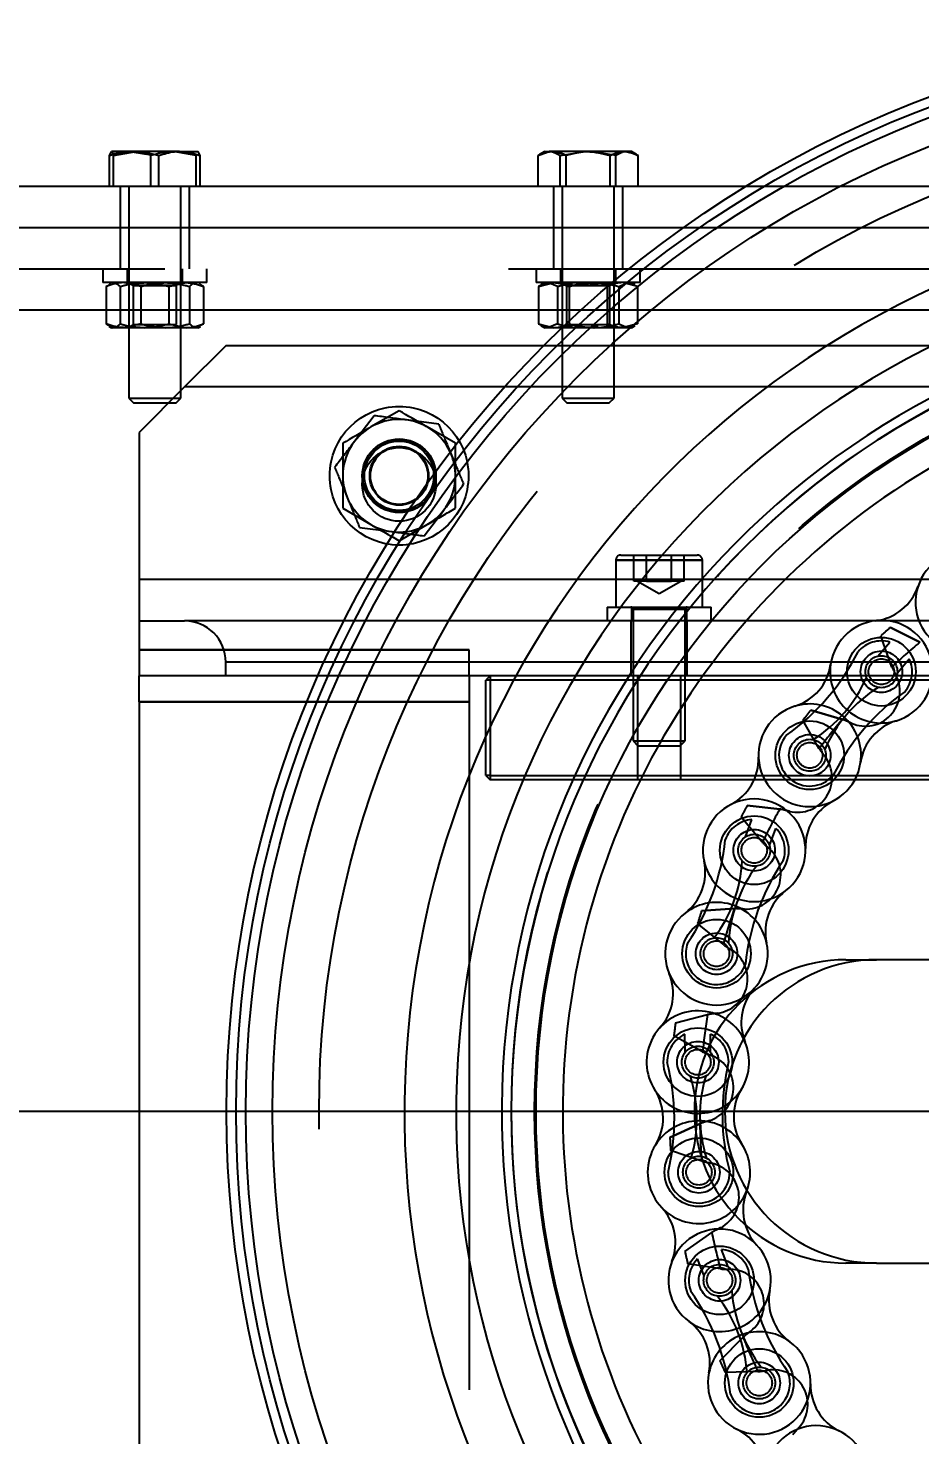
# Model space of a CAD drawing. Header units: metres. Extents: x 0 to 21025, y 0 to 14850.
# Drawn here: x 2607.4 to 2710.3, y 13649.8 to 13812.1 of the extents above; entities that cross this region are included whole.
import ezdxf

# ---------------------------------------------------------------- set-up
doc = ezdxf.new("R2010")
doc.units = ezdxf.units.M
doc.header["$LTSCALE"] = 25
doc.linetypes.add('HIDDEN2', pattern=[4.7625, 3.175, -1.5875])
for name, color, linetype in [('18_COTAS', 7, 'Continuous'), ('SL4', 4, 'Continuous'), ('ST1', 7, 'HIDDEN2')]:
    doc.layers.add(name, color=color, linetype=linetype)
doc.styles.add('ROMANS', font='ROMANS.SHX')
doc.dimstyles.new('25___1-25', dxfattribs={"dimscale": 25, "dimtxt": 2.5, "dimasz": 2, "dimexe": 1.5, "dimexo": 1, "dimgap": 0.5, "dimtad": 1, "dimzin": 12, "dimtxsty": 'ROMANS', "dimcen": 0, "dimclrd": 256, "dimclre": 256, "dimclrt": 3, "dimazin": 3, "dimtfac": 1, "dimtmove": 0, "dimatfit": 0, "dimfxl": 1, "dimlwd": -1, "dimlwe": -1, "dimarcsym": 0})

# ---------------------------------------------------------------- blocks, each defined once
blk = doc.blocks.new('*D41')
at = {"layer": '18_COTAS', "transparency": 16777216}
for p, q in [((2730.28, 13687.13), (1554.74, 13687.13)), ((1592.24, 12245.13), (1592.24, 13637.13)), ((2075.16, 12195.13), (1554.74, 12195.13))]:
    blk.add_line(p, q, dxfattribs=at)
for points in [[(1583.9, 13637.13), (1600.57, 13637.13), (1592.24, 13687.13)], [(1583.9, 12245.13), (1600.57, 12245.13), (1592.24, 12195.13)]]:
    blk.add_solid(points, dxfattribs=at)
at = {"layer": 'Defpoints', "color": 0, "transparency": 16777216}
for p in [(1592.24, 13687.13), (2755.28, 13687.13), (2100.16, 12195.13)]:
    blk.add_point(p, dxfattribs=at)
at = {"layer": '18_COTAS', "color": 3, "transparency": 16777216, "insert": (1548.49, 12941.13), "char_height": 62.5, "attachment_point": 5, "rotation": 90, "style": 'ROMANS'}
blk.add_mtext('1492', dxfattribs=at)

msp = doc.modelspace()

# ---------------------------------------------------------------- linework, layer by layer
at = {"layer": 'SL4'}
for p, q in [((2616.784, 13797.449), (2617.015, 13797.896)), ((2616.784, 13793.896), (2616.784, 13797.449)), ((2619.853, 13797.896), (2617.015, 13797.896)), ((2617.245, 13797.449), (2619.853, 13797.896)), ((2617.245, 13793.896), (2617.245, 13797.449)), ((2624.837, 13797.896), (2619.853, 13797.896)), ((2622.46, 13793.896), (2622.46, 13797.449)), ((2624.837, 13797.896), (2626.992, 13797.896)), ((2627.213, 13797.449), (2626.983, 13797.896)), ((2627.213, 13793.896), (2627.213, 13797.449)), ((2666.238, 13793.896), (2666.238, 13797.449)), ((2666.999, 13797.896), (2666.406, 13797.553)), ((2666.427, 13797.516), (2667.51, 13797.896)), ((2666.999, 13797.896), (2667.51, 13797.896)), ((2671.662, 13797.896), (2667.51, 13797.896)), ((2668.782, 13797.449), (2671.662, 13797.896)), ((2668.782, 13793.896), (2668.782, 13797.449)), ((2676.151, 13797.896), (2671.662, 13797.896)), ((2674.542, 13793.896), (2674.542, 13797.449)), ((2676.999, 13797.896), (2676.151, 13797.896)), ((2677.592, 13797.553), (2676.999, 13797.896)), ((2677.759, 13797.449), (2677.57, 13797.516)), ((2677.759, 13793.896), (2677.759, 13797.449)), ((2598.759, 13793.896), (2690.268, 13793.896)), ((2598.759, 13789.133), (2683.025, 13789.133)), ((2671.178, 13779.608), (2593.761, 13779.608)), ((2630.193, 13775.483), (2625.435, 13770.726)), ((2666.855, 13775.483), (2630.193, 13775.483)), ((2625.435, 13770.726), (2620.193, 13765.483)), ((2662.344, 13770.726), (2625.435, 13770.726)), ((2650.193, 13767.989), (2646.943, 13766.112)), ((2620.193, 13765.483), (2620.193, 13748.496)), ((2656.693, 13764.236), (2653.443, 13766.112)), ((2643.693, 13756.731), (2646.943, 13754.854)), ((2620.193, 13748.496), (2620.193, 13743.733)), ((2646.379, 13748.496), (2620.193, 13748.496)), ((2736.225, 13748.496), (2694.732, 13748.496)), ((2620.193, 13743.733), (2625.435, 13743.733)), ((2620.193, 13743.733), (2620.193, 13737.383)), ((2643.83, 13743.733), (2625.435, 13743.733)), ((2735.168, 13743.733), (2690.258, 13743.733)), ((2630.193, 13737.383), (2630.193, 13738.976)), ((2641.539, 13738.976), (2630.193, 13738.976)), ((2734.112, 13738.976), (2686.405, 13738.976)), ((2620.193, 13734.383), (2620.193, 13737.383)), ((2630.193, 13737.383), (2620.193, 13737.383)), ((2640.826, 13737.383), (2630.193, 13737.383)), ((2733.759, 13737.383), (2685.234, 13737.383)), ((2733.648, 13736.883), (2684.878, 13736.883)), ((2639.556, 13734.383), (2620.193, 13734.383)), ((2620.193, 13734.383), (2620.193, 13639.883)), ((2678.274, 13725.883), (2731.056, 13725.883)), ((2731.056, 13725.383), (2678.025, 13725.383)), ((2724.97, 13704.633), (2705.281, 13704.633)), ((2689.955, 13695.581), (2690.132, 13695.102)), ((2705.281, 13669.633), (2718.721, 13669.633))]:
    msp.add_line(p, q, dxfattribs=at)
for radius in [125, 123.91, 122.777, 119.686, 89.286]:
    msp.add_circle((2755.281, 13687.133), radius, dxfattribs=at)
for centre, radius, start, end in [((2755.281, 13687.133), 104.464, 84.34617, 70.62407), ((2755.281, 13687.133), 98.5, 84.12256, 70.84769), ((2755.281, 13687.133), 93.236, 82.04946, 72.92078), ((2755.281, 13687.133), 92.147, 81.13305, 347.48512), ((2755.281, 13687.133), 86.207, 105.15738, 229.81286), ((2650.193, 13760.483), 6.5, 60, 120), ((2650.193, 13760.483), 6.5, 120, 180), ((2650.193, 13760.483), 6.5, 24.7657, 60), ((2650.193, 13760.483), 6.5, 180, 240), ((2650.193, 13760.483), 6.5, 240, 265.40549), ((2625.435, 13738.976), 4.757, 0, 90), ((2705.281, 13687.133), 17.5, 90, 270), ((2684.67, 13692.819), 5.92, 328.10617, 27.31014), ((2694.722, 13686.563), 5.92, 148.10617, 212.97279), ((2684.789, 13680.119), 5.92, 338.39178, 32.97279)]:
    msp.add_arc(centre, radius, start, end, dxfattribs=at)
for points, knots in [([(2617.015, 13797.896), (2617.02, 13797.895), (2617.098, 13797.889), (2617.174, 13797.661), (2617.245, 13797.449)], [0, 0, 0, 0, 0.0702006, 1, 1, 1, 1]), ([(2619.853, 13797.896), (2619.915, 13797.895), (2620.795, 13797.889), (2621.658, 13797.661), (2622.46, 13797.449)], [0, 0, 0, 0, 0.0702006, 1, 1, 1, 1]), ([(2622.46, 13797.449), (2623.062, 13797.632), (2623.846, 13797.87), (2624.65, 13797.891), (2624.837, 13797.896)], [0, 0, 0, 0, 0.7681507, 1, 1, 1, 1]), ([(2624.837, 13797.896), (2625.472, 13797.84), (2626.276, 13797.768), (2627.05, 13797.505), (2627.213, 13797.449)], [0, 0, 0, 0, 0.7889992, 1, 1, 1, 1]), ([(2667.51, 13797.896), (2667.54, 13797.895), (2667.97, 13797.889), (2668.39, 13797.661), (2668.782, 13797.449)], [0, 0, 0, 0, 0.0702006, 1, 1, 1, 1]), ([(2671.662, 13797.896), (2671.73, 13797.895), (2672.703, 13797.889), (2673.656, 13797.661), (2674.542, 13797.449)], [0, 0, 0, 0, 0.0702006, 1, 1, 1, 1]), ([(2674.542, 13797.449), (2674.95, 13797.632), (2675.48, 13797.87), (2676.024, 13797.891), (2676.151, 13797.896)], [0, 0, 0, 0, 0.7681507, 1, 1, 1, 1]), ([(2676.151, 13797.896), (2676.58, 13797.84), (2677.125, 13797.768), (2677.649, 13797.505), (2677.759, 13797.449)], [0, 0, 0, 0, 0.7889992, 1, 1, 1, 1]), ([(2653.443, 13766.112), (2653.366, 13766.157), (2652.268, 13766.791), (2651.193, 13767.412), (2650.193, 13767.989)], [0, 0, 0, 0, 0.07021477, 1, 1, 1, 1]), ([(2646.943, 13766.112), (2646.866, 13766.068), (2645.768, 13765.434), (2644.693, 13764.813), (2643.693, 13764.236)], [0, 0, 0, 0, 0.0702148, 1, 1, 1, 1]), ([(2643.693, 13764.236), (2643.693, 13763.298), (2643.693, 13762.06), (2643.693, 13760.79), (2643.693, 13760.483)], [0, 0, 0, 0, 0.7581486, 1, 1, 1, 1]), ([(2708.662, 13624.317), (2709.948, 13630.112), (2712.521, 13641.701), (2716.383, 13659.103), (2720.254, 13676.542), (2724.138, 13694.04), (2728.022, 13711.54), (2731.894, 13728.982), (2735.757, 13746.387), (2738.33, 13757.979), (2739.617, 13763.775)], [0, 0, 0, 0, 0.1248794, 0.2497552, 0.3747174, 0.4999557, 0.6252115, 0.7501984, 0.8750981, 1, 1, 1, 1]), ([(2643.693, 13760.483), (2643.693, 13759.497), (2643.693, 13758.226), (2643.693, 13757.004), (2643.693, 13756.731)], [0, 0, 0, 0, 0.7762867, 1, 1, 1, 1]), ([(2646.943, 13754.854), (2647.02, 13754.81), (2647.879, 13754.314), (2648.721, 13753.827), (2649.488, 13753.385)], [0, 0, 0, 0, 0.0896959, 1, 1, 1, 1])]:
    msp.add_open_spline(points, degree=3, knots=knots, dxfattribs=at)
at = {"layer": 'ST1'}
for p, q in [((2619.161, 13797.896), (2621.046, 13797.607)), ((2621.538, 13793.896), (2621.538, 13797.449)), ((2626.752, 13797.449), (2624.145, 13797.896)), ((2626.752, 13793.896), (2626.752, 13797.449)), ((2669.456, 13793.896), (2669.456, 13797.449)), ((2675.216, 13797.449), (2672.336, 13797.896)), ((2675.216, 13793.896), (2675.216, 13797.449)), ((2677.24, 13797.632), (2676.488, 13797.896)), ((2617.999, 13793.896), (2617.999, 13789.133)), ((2618.999, 13793.896), (2618.999, 13769.45)), ((2624.999, 13769.45), (2624.999, 13793.896)), ((2625.999, 13789.133), (2625.999, 13793.896)), ((2667.999, 13793.896), (2667.999, 13789.133)), ((2668.999, 13793.896), (2668.999, 13769.45)), ((2674.999, 13769.45), (2674.999, 13793.896)), ((2675.999, 13789.133), (2675.999, 13793.896)), ((2690.268, 13793.896), (2753.999, 13793.896)), ((2617.999, 13789.133), (2617.999, 13784.371)), ((2625.999, 13784.371), (2625.999, 13789.133)), ((2667.999, 13789.133), (2667.999, 13784.371)), ((2675.999, 13784.371), (2675.999, 13789.133)), ((2683.025, 13789.133), (2753.999, 13789.133)), ((2683.025, 13789.133), (2827.538, 13789.133)), ((2543.761, 13784.371), (3543.761, 13784.371)), ((2615.999, 13784.371), (2615.999, 13782.771)), ((2618.799, 13784.371), (2618.799, 13782.771)), ((2625.199, 13782.771), (2625.199, 13784.371)), ((2627.999, 13782.771), (2627.999, 13784.371)), ((2665.999, 13784.371), (2665.999, 13782.771)), ((2668.799, 13784.371), (2668.799, 13782.771)), ((2675.199, 13782.771), (2675.199, 13784.371)), ((2677.999, 13782.771), (2677.999, 13784.371)), ((2618.447, 13782.771), (2615.999, 13782.771)), ((2616.391, 13782.324), (2616.791, 13782.546)), ((2616.999, 13782.771), (2616.746, 13782.625)), ((2620.385, 13782.324), (2618.388, 13782.771)), ((2627.999, 13782.771), (2618.447, 13782.771)), ((2618.999, 13782.771), (2618.999, 13782.745)), ((2624.999, 13782.745), (2618.999, 13782.745)), ((2618.999, 13782.745), (2619.499, 13782.395)), ((2623.612, 13782.324), (2625.609, 13782.771)), ((2624.999, 13782.745), (2624.999, 13782.771)), ((2627.252, 13782.625), (2626.999, 13782.771)), ((2627.606, 13782.324), (2627.206, 13782.546)), ((2670.472, 13782.771), (2665.999, 13782.771)), ((2666.278, 13782.324), (2668.047, 13782.771)), ((2666.999, 13782.771), (2666.564, 13782.52)), ((2668.462, 13782.324), (2667.37, 13782.771)), ((2668.999, 13782.771), (2669.499, 13782.421)), ((2668.999, 13782.771), (2668.999, 13782.745)), ((2674.999, 13782.745), (2668.999, 13782.745)), ((2668.999, 13782.745), (2669.499, 13782.395)), ((2677.999, 13782.771), (2670.472, 13782.771)), ((2674.499, 13782.421), (2674.999, 13782.771)), ((2674.499, 13782.395), (2674.999, 13782.745)), ((2674.999, 13782.745), (2674.999, 13782.771)), ((2675.536, 13782.324), (2676.628, 13782.771)), ((2677.719, 13782.324), (2675.951, 13782.771)), ((2677.434, 13782.52), (2676.999, 13782.771)), ((2616.391, 13782.324), (2616.391, 13778.017)), ((2618.005, 13782.324), (2618.005, 13778.017)), ((2622.594, 13782.421), (2619.499, 13782.421)), ((2619.499, 13782.421), (2619.499, 13782.395)), ((2621.404, 13782.395), (2619.499, 13782.395)), ((2619.499, 13782.395), (2619.499, 13777.921)), ((2620.385, 13782.324), (2620.385, 13778.017)), ((2624.499, 13782.395), (2621.404, 13782.395)), ((2624.499, 13782.421), (2622.594, 13782.421)), ((2623.612, 13782.324), (2623.612, 13778.017)), ((2624.499, 13782.395), (2624.499, 13782.421)), ((2624.499, 13777.921), (2624.499, 13782.395)), ((2625.993, 13782.324), (2625.993, 13778.017)), ((2627.606, 13782.324), (2627.606, 13778.017)), ((2666.596, 13782.463), (2666.278, 13782.324)), ((2666.278, 13782.324), (2666.278, 13778.017)), ((2668.462, 13782.324), (2668.462, 13778.017)), ((2671.66, 13782.421), (2669.499, 13782.421)), ((2669.499, 13782.421), (2669.499, 13782.395)), ((2672.337, 13782.395), (2669.499, 13782.395)), ((2669.499, 13782.395), (2669.499, 13777.921)), ((2669.816, 13782.324), (2669.816, 13778.017)), ((2674.499, 13782.421), (2671.66, 13782.421)), ((2674.499, 13782.395), (2672.337, 13782.395)), ((2674.182, 13782.324), (2674.182, 13778.017)), ((2674.499, 13782.395), (2674.499, 13782.421)), ((2674.499, 13777.921), (2674.499, 13782.395)), ((2675.536, 13782.324), (2675.536, 13778.017)), ((2677.719, 13782.324), (2677.719, 13778.017)), ((3543.761, 13779.608), (2543.761, 13779.608)), ((2839.385, 13779.608), (2671.178, 13779.608)), ((2616.391, 13778.017), (2617.198, 13777.571)), ((2616.746, 13777.717), (2616.999, 13777.571)), ((2620.385, 13778.017), (2618.388, 13777.571)), ((2619.499, 13777.921), (2618.999, 13777.571)), ((2619.499, 13777.946), (2624.499, 13777.946)), ((2619.499, 13777.921), (2624.499, 13777.921)), ((2623.612, 13778.017), (2625.609, 13777.571)), ((2627.606, 13778.017), (2626.8, 13777.571)), ((2626.999, 13777.571), (2627.252, 13777.717)), ((2666.278, 13778.017), (2668.047, 13777.571)), ((2666.564, 13777.822), (2666.999, 13777.571)), ((2668.462, 13778.017), (2667.37, 13777.571)), ((2669.499, 13777.946), (2668.999, 13777.596)), ((2669.499, 13777.921), (2668.999, 13777.571)), ((2669.499, 13777.946), (2674.499, 13777.946)), ((2669.499, 13777.921), (2674.499, 13777.921)), ((2674.999, 13777.596), (2674.499, 13777.946)), ((2674.999, 13777.571), (2674.499, 13777.921)), ((2675.536, 13778.017), (2676.628, 13777.571)), ((2677.719, 13778.017), (2675.951, 13777.571)), ((2676.999, 13777.571), (2677.434, 13777.822)), ((2617.198, 13777.571), (2616.999, 13777.571)), ((2620.809, 13777.571), (2617.198, 13777.571)), ((2618.999, 13777.596), (2622.713, 13777.596)), ((2625.609, 13777.571), (2620.809, 13777.571)), ((2622.713, 13777.596), (2624.999, 13777.596)), ((2626.999, 13777.571), (2625.609, 13777.571)), ((2668.047, 13777.571), (2666.999, 13777.571)), ((2672.676, 13777.571), (2668.047, 13777.571)), ((2668.999, 13777.596), (2671.593, 13777.596)), ((2671.593, 13777.596), (2674.999, 13777.596)), ((2676.628, 13777.571), (2672.676, 13777.571)), ((2676.999, 13777.571), (2676.628, 13777.571)), ((2843.708, 13775.483), (2666.855, 13775.483)), ((2920.193, 13770.726), (2625.435, 13770.726)), ((2848.218, 13770.726), (2662.344, 13770.726)), ((2618.999, 13769.45), (2624.999, 13769.45)), ((2618.999, 13769.45), (2619.553, 13768.896)), ((2619.553, 13768.896), (2624.444, 13768.896)), ((2624.444, 13768.896), (2624.999, 13769.45)), ((2668.999, 13769.45), (2674.999, 13769.45)), ((2668.999, 13769.45), (2669.553, 13768.896)), ((2669.553, 13768.896), (2674.444, 13768.896)), ((2674.444, 13768.896), (2674.999, 13769.45)), ((2647.318, 13767.416), (2645.035, 13764.438)), ((2654.76, 13766.44), (2651.039, 13766.928)), ((2653.068, 13753.55), (2655.351, 13756.528)), ((2645.626, 13754.527), (2649.347, 13754.039)), ((2649.488, 13753.385), (2650.193, 13752.978)), ((2650.193, 13752.978), (2653.443, 13754.854)), ((2675.193, 13750.733), (2675.193, 13745.333)), ((2675.205, 13750.733), (2685.181, 13750.733)), ((2685.181, 13750.733), (2675.205, 13750.733)), ((2675.793, 13751.333), (2680.193, 13751.333)), ((2677.295, 13748.333), (2677.295, 13751.333)), ((2678.744, 13748.333), (2678.744, 13751.333)), ((2680.193, 13751.333), (2684.593, 13751.333)), ((2681.642, 13748.333), (2681.642, 13751.333)), ((2683.091, 13748.333), (2683.091, 13751.333)), ((2685.193, 13745.333), (2685.193, 13750.733)), ((2920.193, 13748.496), (2620.193, 13748.496)), ((2694.732, 13748.496), (2646.379, 13748.496)), ((2678.019, 13748.333), (2677.295, 13748.333)), ((2677.683, 13748.333), (2680.193, 13746.884)), ((2678.744, 13748.333), (2678.019, 13748.333)), ((2678.744, 13748.333), (2680.193, 13748.333)), ((2680.193, 13748.333), (2681.642, 13748.333)), ((2680.193, 13746.884), (2682.703, 13748.333)), ((2682.367, 13748.333), (2681.642, 13748.333)), ((2683.091, 13748.333), (2682.367, 13748.333)), ((2674.193, 13745.333), (2680.193, 13745.333)), ((2674.193, 13745.333), (2674.193, 13743.733)), ((2676.993, 13745.333), (2676.993, 13743.733)), ((2680.193, 13745.333), (2686.193, 13745.333)), ((2683.393, 13743.733), (2683.393, 13745.333)), ((2686.193, 13743.733), (2686.193, 13745.333)), ((2690.258, 13743.733), (2643.83, 13743.733)), ((2676.943, 13743.733), (2676.943, 13737.383)), ((2677.193, 13745.083), (2677.193, 13729.888)), ((2683.147, 13745.083), (2677.238, 13745.083)), ((2677.238, 13745.083), (2683.147, 13745.083)), ((2683.193, 13729.888), (2683.193, 13745.083)), ((2683.443, 13737.383), (2683.443, 13743.733)), ((2707.05, 13738.416), (2705.769, 13741.994)), ((2706.892, 13742.988), (2710.287, 13741.278)), ((2710.287, 13741.278), (2706.892, 13742.988)), ((2658.293, 13740.383), (2620.193, 13740.383)), ((2658.293, 13740.353), (2620.193, 13740.353)), ((2658.293, 13737.383), (2658.293, 13740.383)), ((2658.293, 13737.383), (2658.293, 13740.353)), ((2705.446, 13739.674), (2706.828, 13741.286)), ((2917.193, 13738.976), (2630.193, 13738.976)), ((2686.405, 13738.976), (2641.539, 13738.976)), ((2707.687, 13737.752), (2709.07, 13739.365)), ((2685.234, 13737.383), (2640.826, 13737.383)), ((2658.293, 13737.383), (2658.293, 13734.383)), ((2660.693, 13737.383), (2660.193, 13736.883)), ((2660.693, 13737.383), (2660.693, 13736.883)), ((2677.693, 13737.383), (2677.693, 13725.383)), ((2682.693, 13725.383), (2682.693, 13737.383)), ((2660.193, 13725.883), (2660.193, 13736.883)), ((2660.693, 13736.883), (2660.193, 13736.883)), ((2684.878, 13736.883), (2660.693, 13736.883)), ((2660.693, 13736.883), (2660.693, 13725.883)), ((2620.193, 13734.413), (2658.293, 13734.413)), ((2658.293, 13734.383), (2639.556, 13734.383)), ((2658.293, 13734.383), (2658.293, 13639.883)), ((2698.668, 13728.98), (2696.769, 13732.272)), ((2697.697, 13733.45), (2701.342, 13732.374)), ((2701.342, 13732.374), (2697.697, 13733.45)), ((2677.193, 13729.888), (2680.193, 13729.888)), ((2677.193, 13729.888), (2677.747, 13729.333)), ((2677.747, 13729.333), (2680.193, 13729.333)), ((2680.193, 13729.888), (2683.193, 13729.888)), ((2680.193, 13729.333), (2682.638, 13729.333)), ((2682.638, 13729.333), (2683.193, 13729.888)), ((2660.693, 13725.883), (2660.193, 13725.883)), ((2660.193, 13725.883), (2660.693, 13725.383)), ((2660.693, 13725.883), (2678.274, 13725.883)), ((2660.693, 13725.883), (2660.693, 13725.383)), ((2678.025, 13725.383), (2660.693, 13725.383)), ((2692.106, 13718.199), (2689.649, 13721.098)), ((2690.352, 13722.424), (2694.131, 13722.016)), ((2694.131, 13722.016), (2690.352, 13722.424)), ((2690.163, 13718.813), (2690.89, 13720.808)), ((2692.936, 13717.802), (2693.663, 13719.797)), ((2685.094, 13710.263), (2688.885, 13710.536)), ((2688.885, 13710.536), (2685.094, 13710.263)), ((2687.575, 13706.419), (2684.639, 13708.834)), ((2701.761, 13704.633), (2705.281, 13704.633)), ((2682.092, 13697.359), (2685.773, 13698.304)), ((2685.219, 13694.02), (2681.9, 13695.871)), ((2683.184, 13693.912), (2683.164, 13696.035)), ((2686.135, 13693.94), (2686.115, 13696.063)), ((2681.443, 13684.126), (2684.896, 13685.714)), ((2684.896, 13685.714), (2681.443, 13684.126)), ((2685.115, 13681.399), (2681.519, 13682.628)), ((2683.166, 13670.99), (2686.28, 13673.169)), ((2688.153, 13669.21), (2687.388, 13671.191)), ((2687.267, 13668.963), (2683.509, 13669.53)), ((2685.399, 13668.146), (2684.634, 13670.128)), ((2705.281, 13669.633), (2701.761, 13669.633)), ((2687.208, 13658.373), (2689.883, 13661.073)), ((2689.883, 13661.073), (2687.208, 13658.373)), ((2691.604, 13657.11), (2687.805, 13656.997))]:
    msp.add_line(p, q, dxfattribs=at)
for centre, radius in [((2755.281, 13687.133), 114.333), ((2755.281, 13687.133), 92.131), ((2755.281, 13687.133), 89.448), ((2650.193, 13760.483), 8), ((2650.193, 13760.483), 4.25), ((2650.193, 13760.483), 4.2), ((2650.193, 13759.483), 4.25), ((2650.193, 13760.483), 4), ((2650.193, 13760.483), 3.4), ((2650.193, 13760.483), 3.31), ((2705.846, 13737.873), 3.96), ((2705.846, 13737.873), 2.398), ((2705.846, 13737.873), 1.845), ((2705.846, 13737.873), 1.476), ((2697.581, 13728.23), 3.96), ((2697.581, 13728.23), 2.399), ((2697.581, 13728.23), 1.845), ((2697.581, 13728.23), 1.476), ((2691.17, 13717.267), 3.96), ((2691.17, 13717.267), 2.398), ((2691.17, 13717.267), 1.845), ((2691.17, 13717.267), 1.476), ((2686.82, 13705.335), 3.96), ((2686.82, 13705.335), 2.398), ((2686.82, 13705.335), 1.845), ((2686.82, 13705.335), 1.476), ((2684.67, 13692.819), 3.96), ((2684.67, 13692.819), 2.398), ((2684.67, 13692.819), 1.845), ((2684.67, 13692.819), 1.476), ((2684.789, 13680.119), 3.96), ((2684.789, 13680.119), 2.399), ((2684.789, 13680.119), 1.845), ((2684.789, 13680.119), 1.476), ((2687.175, 13667.645), 3.96), ((2687.175, 13667.645), 2.398), ((2687.175, 13667.645), 1.845), ((2687.175, 13667.645), 1.476), ((2691.749, 13655.798), 3.96), ((2691.749, 13655.798), 2.399), ((2691.749, 13655.798), 1.845), ((2691.749, 13655.798), 1.476)]:
    msp.add_circle(centre, radius, dxfattribs=at)
for centre, radius, start, end in [((2650.193, 13760.483), 6.5, 0, 24.7657), ((2650.193, 13760.483), 6.5, 300, 0), ((2650.193, 13760.483), 6.5, 265.40549, 300), ((2715.7, 13745.884), 5.92, 86.39236, 331.25898), ((2675.793, 13750.733), 0.6, 90, 180), ((2684.593, 13750.733), 0.6, 0, 90), ((2704.469, 13749.632), 5.92, 276.678, 341.54462), ((2676.943, 13745.083), 0.25, 0, 90), ((2683.443, 13745.083), 0.25, 90, 180), ((2705.846, 13737.873), 5.92, 286.96363, 171.83025), ((2755.281, 13687.133), 73.9, 130.90363, 132.06662), ((2705.846, 13737.873), 3.552, 73.9503, 139.39694), ((2755.281, 13687.133), 70.4, 129.72676, 133.24349), ((2679.622, 13751.988), 26.322, 305.43709, 333.35679), ((2694.126, 13739.555), 5.92, 286.96363, 351.83025), ((2705.846, 13737.873), 5.92, 171.83025, 286.96364), ((2705.846, 13737.873), 3.552, 319.39694, 24.84358), ((2689.298, 13743.694), 16.175, 302.38994, 336.40394), ((2703.99, 13735.59), 4, 246.69802, 26.55794), ((2726.023, 13747.23), 20.92, 204.91719, 208.09447), ((2714.129, 13722.409), 16.175, 122.38994, 156.40394), ((2723.805, 13714.115), 26.322, 125.43709, 153.35679), ((2697.581, 13728.23), 5.92, 106.96363, 351.83025), ((2697.581, 13728.23), 5.92, 351.83024, 106.96364), ((2755.281, 13687.133), 73.9, 141.18934, 142.35233), ((2755.281, 13687.133), 70.4, 140.01247, 143.52921), ((2693.62, 13712.931), 20.92, 65.16149, 68.33877), ((2709.301, 13726.548), 5.92, 106.96363, 171.83025), ((2697.581, 13728.23), 3.552, 139.39694, 319.39694), ((2715.763, 13741.04), 20.92, 215.20291, 218.38019), ((2685.749, 13727.793), 5.92, 297.24927, 2.11589), ((2696.162, 13725.653), 4, 256.98373, 36.84365), ((2691.17, 13717.267), 5.92, 307.5349, 192.40152), ((2703.002, 13717.704), 5.92, 117.24927, 182.11589), ((2755.281, 13687.133), 73.9, 151.47506, 152.63805), ((2755.281, 13687.133), 70.4, 150.29818, 153.81492), ((2690.005, 13701.506), 20.92, 75.4472, 78.62448), ((2691.17, 13717.267), 3.552, 94.52157, 159.96821), ((2691.17, 13717.267), 3.552, 339.96821, 45.41485), ((2661.658, 13721.268), 26.322, 326.00836, 353.92806), ((2706.772, 13733.117), 20.92, 225.48862, 228.6659), ((2679.606, 13714.724), 5.92, 307.5349, 12.40152), ((2691.17, 13717.267), 5.92, 192.40154, 307.53488), ((2673.632, 13716.903), 16.175, 322.96121, 356.97521), ((2690.234, 13714.477), 4, 267.26945, 47.12937), ((2716.331, 13701.334), 26.322, 146.00836, 173.92806), ((2704.358, 13705.7), 16.175, 142.96121, 176.97521), ((2686.82, 13705.335), 5.92, 12.4015, 127.53492), ((2698.383, 13707.878), 5.92, 127.5349, 192.40152), ((2686.82, 13705.335), 5.92, 127.5349, 12.40152), ((2755.281, 13687.133), 73.9, 161.76077, 162.92376), ((2755.281, 13687.133), 70.4, 160.5839, 164.10063), ((2688.487, 13689.62), 20.92, 85.73292, 88.9102), ((2686.82, 13705.335), 3.552, 159.96821, 339.96821), ((2699.341, 13723.717), 20.92, 235.77434, 238.95162), ((2701.761, 13687.133), 17.5, 90, 270), ((2686.397, 13702.423), 4, 277.55516, 57.41508), ((2675.896, 13700.769), 5.92, 317.82054, 22.68716), ((2695.594, 13697.385), 5.92, 137.82054, 197.74482), ((2684.67, 13692.819), 5.92, 27.31014, 212.97279), ((2755.281, 13687.133), 70.4, 170.86961, 174.38635), ((2689.117, 13677.653), 20.92, 96.01863, 99.19591), ((2755.281, 13687.133), 73.9, 172.04648, 173.20948), ((2684.67, 13692.819), 3.552, 115.09284, 180.53948), ((2684.67, 13692.819), 3.552, 0.53948, 65.98612), ((2693.708, 13713.14), 20.92, 246.06005, 249.23733), ((2684.774, 13689.878), 4, 287.84088, 67.7008), ((2655.634, 13686.195), 26.322, 346.57963, 14.49933), ((2713.825, 13686.743), 26.322, 166.57963, 194.49933), ((2668.378, 13686.315), 16.175, 343.53248, 17.54648), ((2701.081, 13686.623), 16.175, 163.53248, 197.54648), ((2684.67, 13692.819), 5.92, 212.97277, 328.10618), ((2674.737, 13686.375), 5.92, 328.10617, 32.97279), ((2684.789, 13680.119), 5.92, 32.97281, 148.10615), ((2691.873, 13665.992), 20.92, 106.30435, 109.48162), ((2755.281, 13687.133), 70.4, 181.15533, 184.67206), ((2755.281, 13687.133), 73.9, 182.3322, 183.49519), ((2684.789, 13680.119), 5.92, 148.10617, 338.39178), ((2690.054, 13701.728), 20.92, 256.34577, 259.52304), ((2685.417, 13677.244), 4, 298.12659, 77.98651), ((2684.789, 13680.119), 3.552, 180.53948, 0.53948), ((2695.797, 13675.759), 5.92, 158.39181, 223.25843), ((2676.167, 13672.005), 5.92, 338.39181, 43.25843), ((2687.175, 13667.645), 5.92, 348.67744, 233.54406), ((2696.667, 13655.009), 20.92, 116.59006, 119.76734), ((2755.281, 13687.133), 70.4, 191.44104, 194.95778), ((2755.281, 13687.133), 73.9, 192.61791, 193.78091), ((2687.175, 13667.645), 3.552, 21.11075, 86.55739), ((2687.175, 13667.645), 3.552, 135.66412, 201.11075), ((2688.496, 13689.846), 20.92, 266.63148, 269.80876), ((2688.306, 13664.928), 4, 308.41231, 88.27223), ((2716.606, 13672.201), 26.322, 187.1509, 215.0706), ((2687.175, 13667.645), 5.92, 233.54409, 348.67742), ((2662.318, 13651.242), 26.322, 7.1509, 35.0706), ((2674.207, 13655.832), 16.175, 4.10376, 38.11775), ((2704.717, 13667.611), 16.175, 184.10376, 218.11775), ((2698.784, 13665.321), 5.92, 168.67744, 233.54406), ((2680.139, 13658.122), 5.92, 348.67744, 53.54406), ((2691.749, 13655.798), 5.92, 53.54414, 168.67738), ((2703.345, 13645.059), 20.92, 126.87577, 130.05305), ((2755.281, 13687.133), 70.4, 201.72676, 205.24349), ((2691.749, 13655.798), 5.92, 168.67744, 53.54406), ((2755.281, 13687.133), 73.9, 202.90363, 204.06662), ((2691.749, 13655.798), 3.552, 201.11075, 21.11075), ((2689.085, 13677.878), 20.92, 276.91719, 280.09447), ((2693.347, 13653.326), 4, 318.69802, 98.55794), ((2703.587, 13655.583), 5.92, 178.96308, 243.8297), ((2686.527, 13645.171), 5.92, 358.96308, 63.8297), ((2698.365, 13644.957), 5.92, 9.24872, 254.11534), ((2711.692, 13636.462), 20.92, 137.16149, 140.33877)]:
    msp.add_arc(centre, radius, start, end, dxfattribs=at)
for points, knots in [([(2619.161, 13797.896), (2618.974, 13797.891), (2618.17, 13797.87), (2617.386, 13797.632), (2616.784, 13797.449)], [0, 0, 0, 0, 0.2318493, 1, 1, 1, 1]), ([(2616.784, 13797.449), (2617.386, 13797.632), (2618.17, 13797.87), (2618.974, 13797.891), (2619.161, 13797.896)], [0, 0, 0, 0, 0.76815073, 1, 1, 1, 1]), ([(2621.538, 13797.449), (2621.374, 13797.505), (2620.6, 13797.768), (2619.796, 13797.84), (2619.161, 13797.896)], [0, 0, 0, 0, 0.2110008, 1, 1, 1, 1]), ([(2624.145, 13797.896), (2624.083, 13797.895), (2623.203, 13797.889), (2622.34, 13797.661), (2621.538, 13797.449)], [0, 0, 0, 0, 0.0702006, 1, 1, 1, 1]), ([(2667.847, 13797.896), (2667.721, 13797.891), (2667.177, 13797.87), (2666.646, 13797.632), (2666.238, 13797.449)], [0, 0, 0, 0, 0.2318493, 1, 1, 1, 1]), ([(2666.238, 13797.449), (2666.646, 13797.632), (2667.177, 13797.87), (2667.721, 13797.891), (2667.847, 13797.896)], [0, 0, 0, 0, 0.76815073, 1, 1, 1, 1]), ([(2669.456, 13797.449), (2669.345, 13797.505), (2668.821, 13797.768), (2668.277, 13797.84), (2667.847, 13797.896)], [0, 0, 0, 0, 0.2110008, 1, 1, 1, 1]), ([(2667.847, 13797.896), (2668.277, 13797.84), (2668.821, 13797.768), (2669.345, 13797.505), (2669.456, 13797.449)], [0, 0, 0, 0, 0.7889992, 1, 1, 1, 1]), ([(2672.336, 13797.896), (2672.268, 13797.895), (2671.295, 13797.889), (2670.342, 13797.661), (2669.456, 13797.449)], [0, 0, 0, 0, 0.0702006, 1, 1, 1, 1]), ([(2676.488, 13797.896), (2676.457, 13797.895), (2676.028, 13797.889), (2675.607, 13797.661), (2675.216, 13797.449)], [0, 0, 0, 0, 0.0702006, 1, 1, 1, 1]), ([(2618.388, 13782.771), (2618.341, 13782.77), (2617.667, 13782.764), (2617.006, 13782.536), (2616.391, 13782.324)], [0, 0, 0, 0, 0.0702006, 1, 1, 1, 1]), ([(2617.198, 13782.771), (2617.217, 13782.77), (2617.49, 13782.764), (2617.757, 13782.536), (2618.005, 13782.324)], [0, 0, 0, 0, 0.0702006, 1, 1, 1, 1]), ([(2618.005, 13782.324), (2618.24, 13782.392), (2619.154, 13782.653), (2620.104, 13782.721), (2620.809, 13782.771)], [0, 0, 0, 0, 0.2575513, 1, 1, 1, 1]), ([(2620.385, 13782.324), (2620.621, 13782.392), (2621.535, 13782.653), (2622.484, 13782.721), (2623.189, 13782.771)], [0, 0, 0, 0, 0.25755135, 1, 1, 1, 1]), ([(2620.809, 13782.771), (2621.063, 13782.764), (2622.012, 13782.739), (2622.936, 13782.5), (2623.612, 13782.324)], [0, 0, 0, 0, 0.2686336, 1, 1, 1, 1]), ([(2623.189, 13782.771), (2623.444, 13782.764), (2624.393, 13782.739), (2625.317, 13782.5), (2625.993, 13782.324)], [0, 0, 0, 0, 0.2686336, 1, 1, 1, 1]), ([(2625.609, 13782.771), (2625.657, 13782.77), (2626.331, 13782.764), (2626.992, 13782.536), (2627.606, 13782.324)], [0, 0, 0, 0, 0.07020058, 1, 1, 1, 1]), ([(2626.8, 13782.771), (2626.781, 13782.77), (2626.508, 13782.764), (2626.241, 13782.536), (2625.993, 13782.324)], [0, 0, 0, 0, 0.0702006, 1, 1, 1, 1]), ([(2667.37, 13782.771), (2667.344, 13782.771), (2667.191, 13782.771), (2667.042, 13782.68), (2666.917, 13782.604)], [0, 0, 0, 0, 0.1693716, 1, 1, 1, 1]), ([(2668.047, 13782.771), (2668.089, 13782.77), (2668.686, 13782.764), (2669.271, 13782.536), (2669.816, 13782.324)], [0, 0, 0, 0, 0.0702006, 1, 1, 1, 1]), ([(2668.462, 13782.324), (2668.701, 13782.394), (2669.273, 13782.561), (2669.866, 13782.609), (2670.211, 13782.637)], [0, 0, 0, 0, 0.4194274, 1, 1, 1, 1]), ([(2669.816, 13782.324), (2670.056, 13782.392), (2670.988, 13782.653), (2671.957, 13782.721), (2672.676, 13782.771)], [0, 0, 0, 0, 0.2575513, 1, 1, 1, 1]), ([(2671.322, 13782.771), (2671.582, 13782.767), (2672.209, 13782.758), (2672.819, 13782.61), (2673.176, 13782.523)], [0, 0, 0, 0, 0.41550164, 1, 1, 1, 1]), ([(2672.676, 13782.771), (2672.936, 13782.764), (2673.904, 13782.739), (2674.847, 13782.5), (2675.536, 13782.324)], [0, 0, 0, 0, 0.2686336, 1, 1, 1, 1]), ([(2675.951, 13782.771), (2675.909, 13782.77), (2675.312, 13782.764), (2674.726, 13782.536), (2674.182, 13782.324)], [0, 0, 0, 0, 0.0702006, 1, 1, 1, 1]), ([(2676.628, 13782.771), (2676.653, 13782.77), (2676.915, 13782.768), (2677.171, 13782.608), (2677.401, 13782.463)], [0, 0, 0, 0, 0.0990917, 1, 1, 1, 1]), ([(2618.388, 13777.571), (2618.341, 13777.571), (2617.667, 13777.578), (2617.006, 13777.805), (2616.391, 13778.017)], [0, 0, 0, 0, 0.0702006, 1, 1, 1, 1]), ([(2617.198, 13777.571), (2617.217, 13777.571), (2617.49, 13777.578), (2617.757, 13777.805), (2618.005, 13778.017)], [0, 0, 0, 0, 0.0702006, 1, 1, 1, 1]), ([(2618.005, 13778.017), (2618.24, 13777.95), (2619.154, 13777.688), (2620.104, 13777.621), (2620.809, 13777.571)], [0, 0, 0, 0, 0.2575513, 1, 1, 1, 1]), ([(2620.385, 13778.017), (2620.621, 13777.95), (2621.535, 13777.688), (2622.484, 13777.621), (2623.189, 13777.571)], [0, 0, 0, 0, 0.25755135, 1, 1, 1, 1]), ([(2620.809, 13777.571), (2621.063, 13777.577), (2622.012, 13777.602), (2622.936, 13777.842), (2623.612, 13778.017)], [0, 0, 0, 0, 0.2686336, 1, 1, 1, 1]), ([(2623.189, 13777.571), (2623.444, 13777.577), (2624.393, 13777.602), (2625.317, 13777.842), (2625.993, 13778.017)], [0, 0, 0, 0, 0.2686336, 1, 1, 1, 1]), ([(2625.609, 13777.571), (2625.657, 13777.571), (2626.331, 13777.578), (2626.992, 13777.805), (2627.606, 13778.017)], [0, 0, 0, 0, 0.07020058, 1, 1, 1, 1]), ([(2626.8, 13777.571), (2626.781, 13777.571), (2626.508, 13777.578), (2626.241, 13777.805), (2625.993, 13778.017)], [0, 0, 0, 0, 0.0702006, 1, 1, 1, 1]), ([(2667.37, 13777.571), (2667.344, 13777.571), (2666.976, 13777.578), (2666.614, 13777.805), (2666.278, 13778.017)], [0, 0, 0, 0, 0.0702006, 1, 1, 1, 1]), ([(2668.047, 13777.571), (2668.089, 13777.571), (2668.686, 13777.578), (2669.271, 13777.805), (2669.816, 13778.017)], [0, 0, 0, 0, 0.0702006, 1, 1, 1, 1]), ([(2668.462, 13778.017), (2668.701, 13777.947), (2669.273, 13777.78), (2669.866, 13777.732), (2670.211, 13777.705)], [0, 0, 0, 0, 0.4194274, 1, 1, 1, 1]), ([(2669.816, 13778.017), (2670.056, 13777.95), (2670.988, 13777.688), (2671.957, 13777.621), (2672.676, 13777.571)], [0, 0, 0, 0, 0.2575513, 1, 1, 1, 1]), ([(2671.322, 13777.571), (2671.582, 13777.575), (2672.209, 13777.584), (2672.819, 13777.732), (2673.176, 13777.819)], [0, 0, 0, 0, 0.4155016, 1, 1, 1, 1]), ([(2672.676, 13777.571), (2672.936, 13777.577), (2673.904, 13777.602), (2674.847, 13777.842), (2675.536, 13778.017)], [0, 0, 0, 0, 0.2686336, 1, 1, 1, 1]), ([(2675.951, 13777.571), (2675.909, 13777.571), (2675.312, 13777.578), (2674.726, 13777.805), (2674.182, 13778.017)], [0, 0, 0, 0, 0.0702006, 1, 1, 1, 1]), ([(2676.628, 13777.571), (2676.653, 13777.571), (2676.915, 13777.574), (2677.171, 13777.734), (2677.401, 13777.878)], [0, 0, 0, 0, 0.0990917, 1, 1, 1, 1]), ([(2651.039, 13766.928), (2650.951, 13766.94), (2649.694, 13767.105), (2648.463, 13767.266), (2647.318, 13767.416)], [0, 0, 0, 0, 0.0702148, 1, 1, 1, 1]), ([(2654.76, 13766.44), (2654.88, 13766.149), (2655.349, 13765.019), (2655.836, 13763.845), (2656.197, 13762.973)], [0, 0, 0, 0, 0.2575513, 1, 1, 1, 1]), ([(2645.035, 13764.438), (2644.98, 13764.368), (2644.209, 13763.362), (2643.454, 13762.376), (2642.751, 13761.46)], [0, 0, 0, 0, 0.07021477, 1, 1, 1, 1]), ([(2656.693, 13760.483), (2656.693, 13760.79), (2656.693, 13762.06), (2656.693, 13763.298), (2656.693, 13764.236)], [0, 0, 0, 0, 0.2418514, 1, 1, 1, 1]), ([(2642.751, 13761.46), (2642.872, 13761.169), (2643.34, 13760.039), (2643.827, 13758.865), (2644.189, 13757.993)], [0, 0, 0, 0, 0.2575513, 1, 1, 1, 1]), ([(2656.197, 13762.973), (2656.328, 13762.658), (2656.814, 13761.485), (2657.288, 13760.342), (2657.635, 13759.507)], [0, 0, 0, 0, 0.2686336, 1, 1, 1, 1]), ([(2656.693, 13756.731), (2656.693, 13757.004), (2656.693, 13758.226), (2656.693, 13759.497), (2656.693, 13760.483)], [0, 0, 0, 0, 0.2237133, 1, 1, 1, 1]), ([(2655.351, 13756.528), (2655.405, 13756.599), (2656.176, 13757.605), (2656.932, 13758.59), (2657.635, 13759.507)], [0, 0, 0, 0, 0.07021477, 1, 1, 1, 1]), ([(2644.189, 13757.993), (2644.319, 13757.678), (2644.806, 13756.505), (2645.28, 13755.362), (2645.626, 13754.527)], [0, 0, 0, 0, 0.2686336, 1, 1, 1, 1]), ([(2653.443, 13754.854), (2653.52, 13754.899), (2654.617, 13755.532), (2655.693, 13756.153), (2656.693, 13756.731)], [0, 0, 0, 0, 0.0702148, 1, 1, 1, 1]), ([(2649.347, 13754.039), (2649.435, 13754.027), (2650.692, 13753.862), (2651.923, 13753.7), (2653.068, 13753.55)], [0, 0, 0, 0, 0.0702148, 1, 1, 1, 1])]:
    msp.add_open_spline(points, degree=3, knots=knots, dxfattribs=at)

# ---------------------------------------------------------------- dimensions: what is measured, and where the dimension line sits
at = {"layer": '18_COTAS'}
dim = msp.add_linear_dim(base=(1592.237, 13687.133), p1=(2100.157, 12195.133), p2=(2755.281, 13687.133), angle=90, dimstyle='25___1-25', dxfattribs=at)
dim.commit()
dim.dimension.update_dxf_attribs({"geometry": '*D41', "text_midpoint": (1592.237, 12941.133), "dimtype": 160})

doc.saveas('drawing.dxf')
